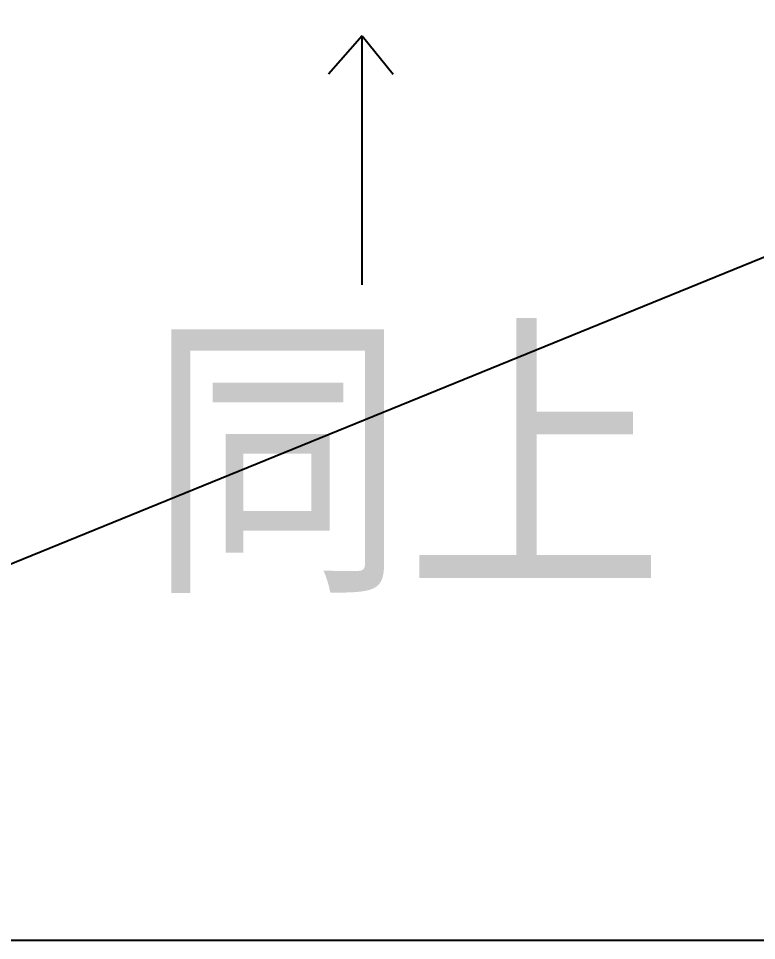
# Model space of a CAD drawing. Header units: millimetres. Extents: x -177 to 18421, y -5017 to 3255.
# Drawn here: x 5325 to 6689, y -5017 to -3314 of the extents above; entities that cross this region are included whole.
import ezdxf

# ---------------------------------------------------------------- set-up
doc = ezdxf.new("R2010")
doc.units = ezdxf.units.MM
doc.header["$LTSCALE"] = 46.255
doc.layers.get('0').update_dxf_attribs({"linetype": 'CONTINUOUS'})
doc.styles.get("Standard").update_dxf_attribs({"font": 'txt', "width": 0.85})

msp = doc.modelspace()

# ---------------------------------------------------------------- linework, layer by layer
msp.add_line((3604.224, -5017.418), (12020.537, -1587.394))
at = {"color": 1}
for p, q in [((5960.402, -3346.014), (5898.244, -3417.013)), ((5960.402, -3806.238), (5960.402, -3346.014)), ((5960.402, -3346.014), (6017.486, -3417.013))]:
    msp.add_line(p, q, dxfattribs=at)
msp.add_lwpolyline([(3604.224, -1587.394), (12020.537, -1587.394), (12020.537, -5017.418), (3604.224, -5017.418)], close=True)
msp.add_lwpolyline([(3604.224, -1587.394), (12020.537, -1587.394), (12020.537, -5017.418), (3604.224, -5017.418)], close=True)

# ---------------------------------------------------------------- texts
at = {"color": 1, "insert": (6041.942, -4147.243), "char_height": 410.51321, "width": 1141.94711, "attachment_point": 5}
msp.add_mtext('{\\fSimSun|b0|i0|c134|p54;同上}', dxfattribs=at)

doc.saveas('drawing.dxf')
